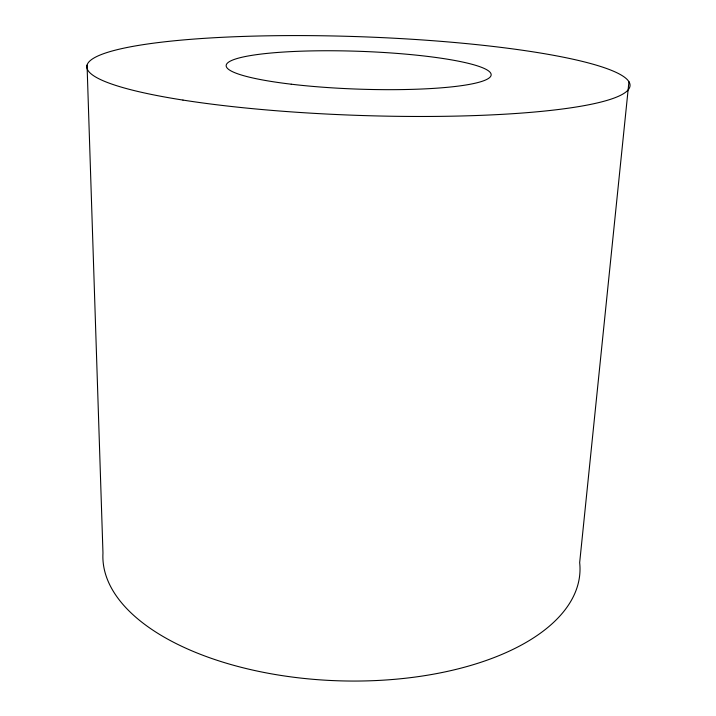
<?xml version="1.0" encoding="UTF-8"?>
<svg xmlns="http://www.w3.org/2000/svg" width="716" height="716" viewBox="0 0 716 716"><rect width="100%" height="100%" fill="white"/><g stroke="black" fill="none" stroke-linecap="round" stroke-linejoin="round"><path stroke-width="1.07" d="M628.943 81.731L579.665 562.615A238.688 118.095 2 0 1 344.459 680.961A238.688 118.095 2 0 1 102.97 553.029L87.057 65.156M182.965 100.079A271.767 39.344 2 0 0 625.712 92.167A271.767 39.344 2 0 0 266.638 35.836A271.767 39.344 2 0 0 182.965 100.079M291.242 84.202A132.594 18.92 2 0 0 491.149 74.929A132.594 18.92 2 0 0 293.533 51.498A132.594 18.92 2 0 0 291.242 84.202"/></g></svg>
